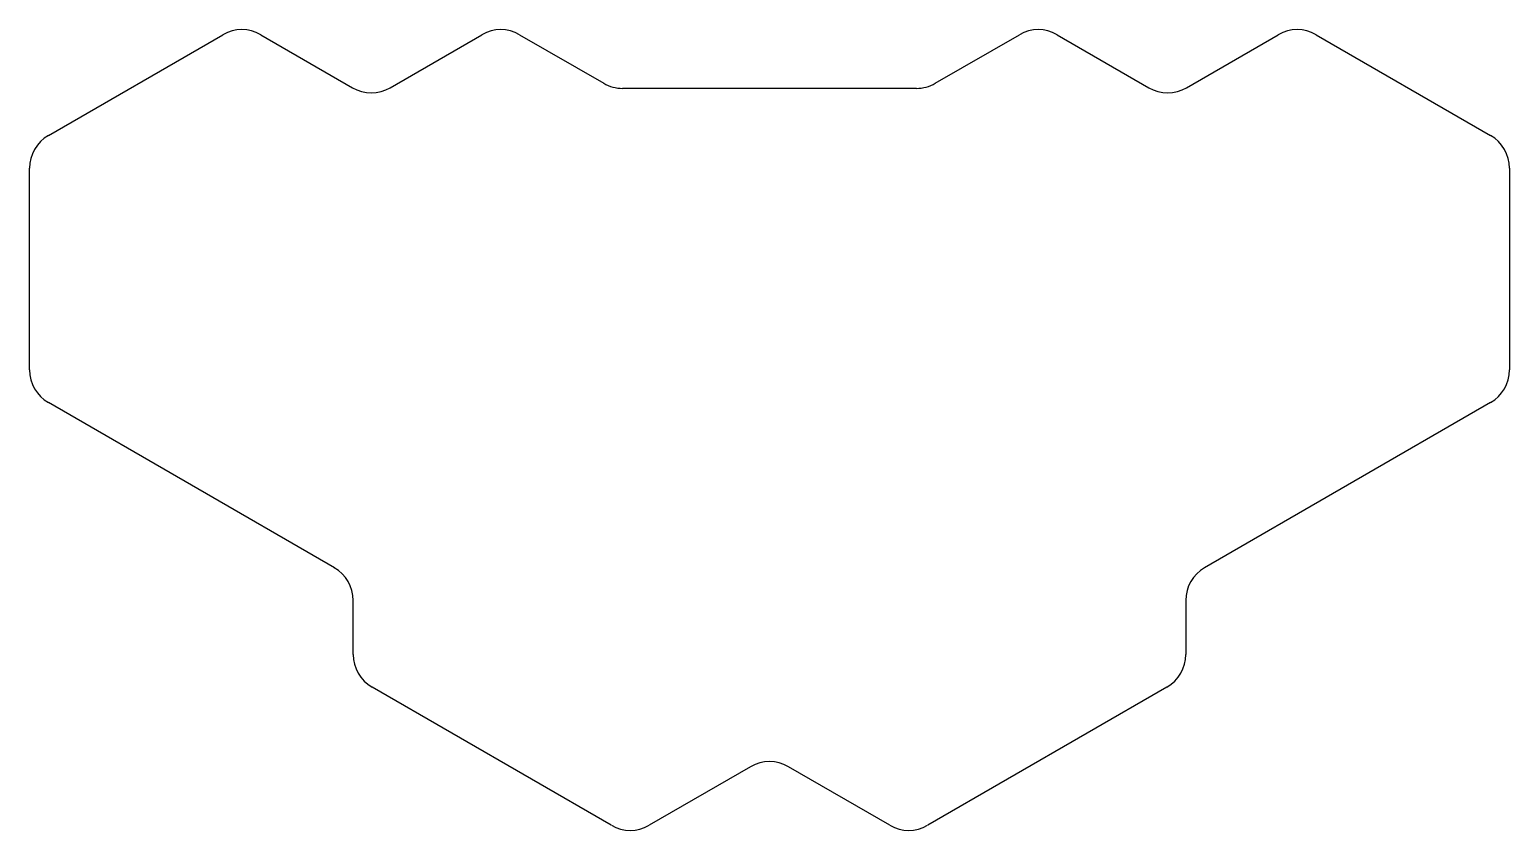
# Model space of a CAD drawing. Header units: millimetres. Extents: x 131 to 377, y -183 to -50.
import ezdxf

# ---------------------------------------------------------------- set-up
doc = ezdxf.new("R2010")
doc.units = ezdxf.units.MM

msp = doc.modelspace()

# ---------------------------------------------------------------- linework, layer by layer
for p, q in [((134.25, -67.6), (163.23, -50.87)), ((169.5, -50.87), (184.73, -59.66)), ((191, -59.66), (206.23, -50.87)), ((212.5, -50.87), (226.48, -58.94)), ((281.52, -58.94), (295.5, -50.87)), ((301.77, -50.87), (317, -59.66)), ((323.27, -59.66), (338.5, -50.87)), ((344.77, -50.87), (373.75, -67.6)), ((278.39, -59.78), (229.61, -59.78)), ((131.12, -106.49), (131.12, -73.03)), ((376.88, -73.03), (376.88, -106.49)), ((181.73, -139.34), (134.25, -111.92)), ((373.75, -111.92), (326.27, -139.34)), ((184.87, -153.71), (184.87, -144.77)), ((323.13, -144.77), (323.13, -153.71)), ((227.73, -182.08), (188, -159.14)), ((320, -159.14), (280.27, -182.08)), ((250.86, -172.35), (234, -182.08)), ((274, -182.08), (257.14, -172.35))]:
    msp.add_line(p, q)
for centre, start, end in [((166.36, -56.3), 59.9994, 120.0005), ((209.37, -56.3), 59.9994, 120.0006), ((298.63, -56.3), 59.9994, 120.0006), ((341.64, -56.3), 59.9995, 120.0006), ((229.61, -53.51), 239.9994, 270), ((278.39, -53.51), 270, 300.0006), ((187.87, -54.23), 239.9994, 300.0006), ((320.13, -54.23), 239.9994, 300.0006), ((137.38, -73.03), 120.0005, 180), ((370.62, -73.03), 0, 59.9995), ((137.38, -106.49), 180, 239.9994), ((370.62, -106.49), 300.0006, 0), ((178.59, -144.77), 0, 59.9994), ((329.4, -144.77), 120.0006, 180), ((191.13, -153.71), 180, 239.9994), ((316.87, -153.71), 300.0006, 0), ((254, -177.78), 59.9994, 120.0006), ((230.87, -176.65), 239.9994, 300.0006), ((277.13, -176.65), 239.9994, 300.0006)]:
    msp.add_arc(centre, 6.27, start, end)

doc.saveas('drawing.dxf')
